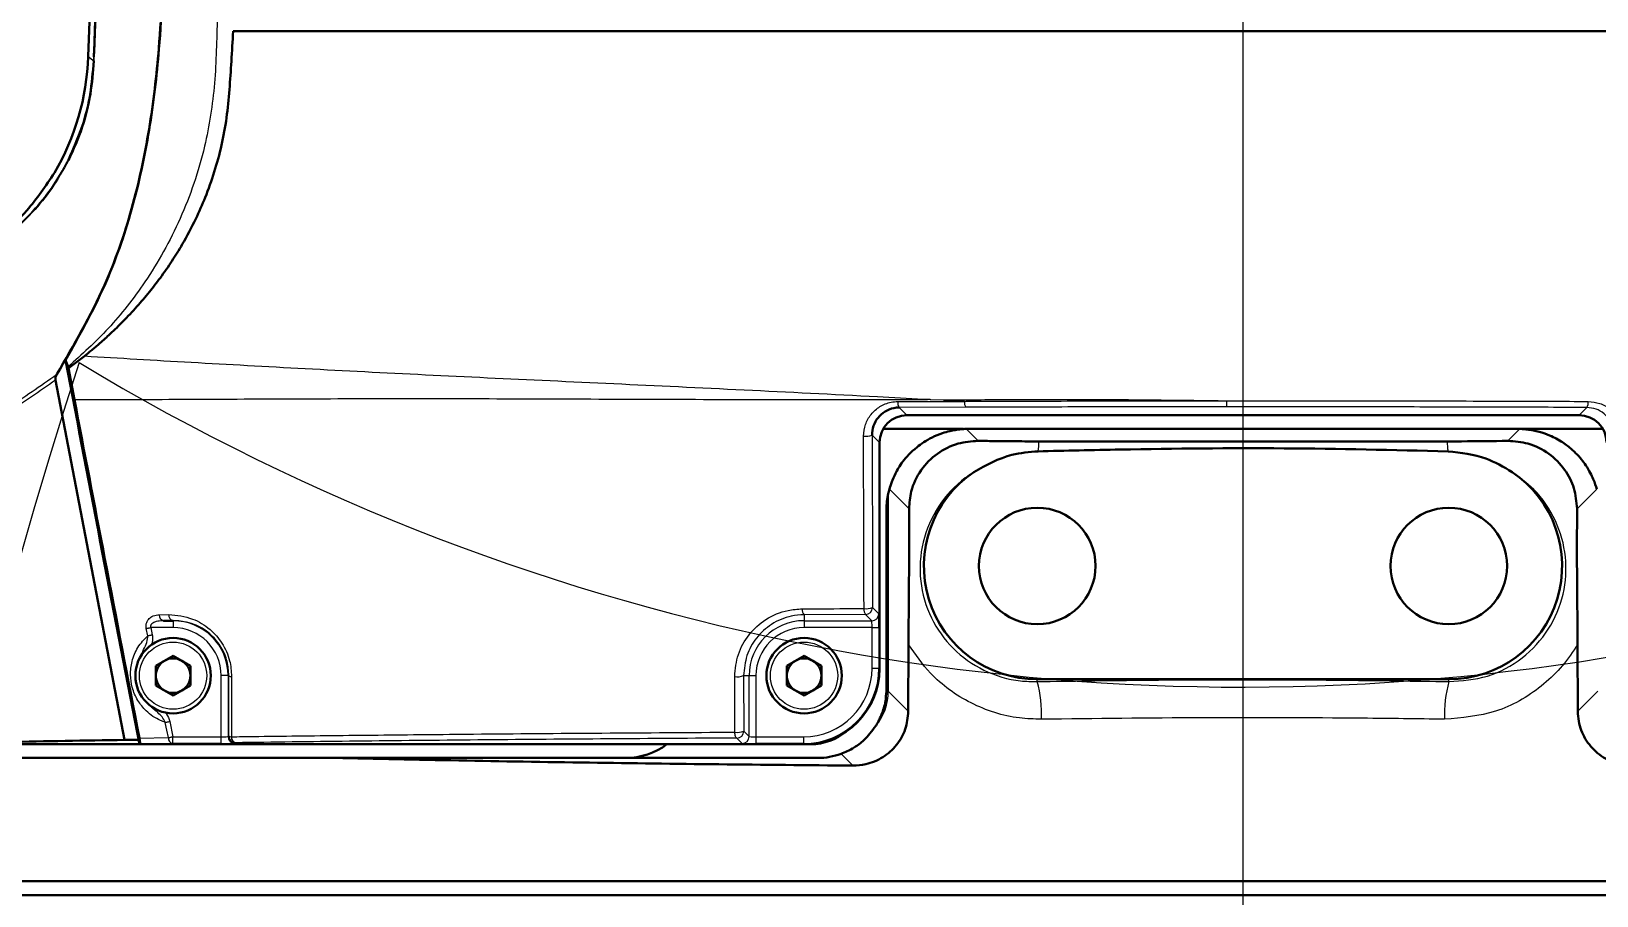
# Model space of a CAD drawing. Header units: millimetres. Extents: x 0 to 8400, y 0 to 5940.
# Drawn here: x 2278.1 to 2393.9, y 4046.9 to 4110.8 of the extents above; entities that cross this region are included whole.
import ezdxf

# ---------------------------------------------------------------- set-up
doc = ezdxf.new("R2010")
doc.units = ezdxf.units.MM
doc.linetypes.add('CENTERX2', pattern=[20.32, 12.7, -2.54, 2.54, -2.54])
doc.styles.get("Standard").update_dxf_attribs({"font": 'times.ttf', "width": 2, "height": 50})
doc.dimstyles.new('ISO-25', dxfattribs={"dimtxt": 40, "dimasz": 40, "dimexe": 1.25, "dimexo": 0.625, "dimtad": 1, "dimtxsty": 'Standard', "dimcen": 2.5, "dimclrd": 1, "dimclrt": 1, "dimadec": 0, "dimazin": 0, "dimtfac": 1, "dimtmove": 0, "dimatfit": 3, "dimfxl": 1, "dimarcsym": 0})

# ---------------------------------------------------------------- blocks, each defined once
blk = doc.blocks.new('*D12')
at = {"color": 0, "lineweight": -2, "transparency": 16777216}
for p, q in [((1654.47, 4228.38), (1654.47, 3073.55)), ((2367.71, 3824.18), (2367.71, 3073.55))]:
    blk.add_line(p, q, dxfattribs=at)
at = {"color": 1, "lineweight": -2, "transparency": 16777216}
blk.add_line((1694.47, 3074.8), (2327.71, 3074.8), dxfattribs=at)
at = {"color": 1, "lineweight": 25, "transparency": 16777216}
for points in [[(1694.47, 3081.47), (1694.47, 3068.13), (1654.47, 3074.8)], [(2327.71, 3081.47), (2327.71, 3068.13), (2367.71, 3074.8)]]:
    blk.add_solid(points, dxfattribs=at)
at = {"layer": 'Defpoints', "color": 0, "lineweight": 25, "transparency": 16777216}
for p in [(1654.47, 4229.01), (2367.71, 3824.8), (2367.71, 3074.8)]:
    blk.add_point(p, dxfattribs=at)
at = {"color": 1, "lineweight": 25, "transparency": 16777216, "insert": (2011.09, 3095.83), "char_height": 40, "attachment_point": 5}
blk.add_mtext('703', dxfattribs=at)
blk = doc.blocks.new('*D13')
at = {"color": 0, "lineweight": -2, "transparency": 16777216}
for p, q in [((3080.83, 4228.38), (3080.83, 3072.46)), ((2367.71, 3824.18), (2367.71, 3072.46))]:
    blk.add_line(p, q, dxfattribs=at)
at = {"color": 1, "lineweight": -2, "transparency": 16777216}
blk.add_line((2407.71, 3073.71), (3040.83, 3073.71), dxfattribs=at)
at = {"color": 1, "lineweight": 25, "transparency": 16777216}
for points in [[(2407.71, 3080.38), (2407.71, 3067.04), (2367.71, 3073.71)], [(3040.83, 3080.38), (3040.83, 3067.04), (3080.83, 3073.71)]]:
    blk.add_solid(points, dxfattribs=at)
at = {"layer": 'Defpoints', "color": 0, "lineweight": 25, "transparency": 16777216}
for p in [(3080.83, 4229.01), (2367.71, 3824.8), (3080.83, 3073.71)]:
    blk.add_point(p, dxfattribs=at)
at = {"color": 1, "lineweight": 25, "transparency": 16777216, "insert": (2724.27, 3094.74), "char_height": 40, "attachment_point": 5}
blk.add_mtext('703', dxfattribs=at)

msp = doc.modelspace()

# ---------------------------------------------------------------- linework, layer by layer
at = {"color": 7, "linetype": 'Continuous', "lineweight": 15}
msp.add_line((2367.714, 3824.804), (2367.714, 4854.66), dxfattribs=at)
at = {"color": 7, "linetype": 'Continuous', "lineweight": 30}
for p, q in [((2282.351, 4108.971), (2286.392, 4224.687)), ((2280.679, 4086.525), (2280.869, 4086.027)), ((2280.869, 4086.027), (2280.907, 4085.927)), ((2280.907, 4085.927), (2282.08, 4086.827)), ((2280.907, 4085.927), (2281.337, 4083.578)), ((2285.042, 4058.435), (2279.93, 4085.039)), ((2342.872, 4082.451), (2392.556, 4082.451)), ((2341.116, 4081.437), (2347.057, 4081.437)), ((2347.435, 4081.437), (2387.993, 4081.437)), ((2388.277, 4081.437), (2394.312, 4081.437)), ((2340.844, 4063.692), (2340.844, 4080.424)), ((2341.351, 4062.172), (2341.351, 4075.354)), ((2287.92, 4067.251), (2288.625, 4067.251)), ((2342.987, 4065.5), (2342.972, 4060.549)), ((2392.456, 4060.549), (2392.441, 4065.5)), ((2288.625, 4064.661), (2287.348, 4063.924)), ((2287.348, 4063.924), (2287.348, 4062.448)), ((2288.625, 4064.661), (2289.903, 4063.924)), ((2289.903, 4062.448), (2289.903, 4063.924)), ((2335.267, 4064.661), (2333.99, 4063.924)), ((2333.99, 4063.924), (2333.99, 4062.448)), ((2335.267, 4064.661), (2336.545, 4063.924)), ((2336.545, 4062.448), (2336.545, 4063.924)), ((2352.505, 4062.918), (2382.923, 4062.918)), ((2288.625, 4061.711), (2287.348, 4062.448)), ((2289.903, 4062.448), (2288.625, 4061.711)), ((2335.267, 4061.711), (2333.99, 4062.448)), ((2336.545, 4062.448), (2335.267, 4061.711)), ((2341.349, 4062.033), (2341.351, 4062.172)), ((2286.133, 4058.116), (2268.663, 4058.116)), ((2285.042, 4058.435), (2286.073, 4058.435)), ((2286.133, 4058.116), (2335.268, 4058.116)), ((2286.167, 4058.123), (2286.134, 4058.116)), ((2335.268, 4058.116), (2335.775, 4058.116)), ((2300.596, 4057.102), (2336.281, 4057.102)), ((2268.761, 4046.963), (2367.714, 4046.963)), ((2367.714, 4046.963), (2479.249, 4046.963))]:
    msp.add_line(p, q, dxfattribs=at)
at = {"color": 8, "linetype": 'Continuous', "lineweight": 15}
for p, q in [((2282.351, 4108.971), (2282.757, 4108.648)), ((2282.757, 4108.648), (2282.769, 4108.969)), ((2282.78, 4108.959), (2282.767, 4108.64)), ((2344.578, 4083.605), (2345.599, 4083.579)), ((2347.13, 4083.475), (2345.598, 4083.546)), ((2347.213, 4083.038), (2342.301, 4083.022)), ((2342.301, 4083.022), (2342.872, 4082.451)), ((2392.556, 4082.451), (2393.126, 4083.022)), ((2347.248, 4081.434), (2348.132, 4080.55)), ((2387.295, 4080.55), (2388.18, 4081.434)), ((2340.844, 4080.424), (2340.289, 4080.978)), ((2341.488, 4076.636), (2341.488, 4062.033)), ((2343.025, 4075.524), (2341.572, 4076.977)), ((2393.856, 4076.977), (2392.403, 4075.524)), ((2287.592, 4067.691), (2288.3, 4067.701)), ((2288.625, 4067.261), (2287.92, 4067.251)), ((2288.625, 4067.261), (2288.625, 4067.251)), ((2288.625, 4067.251), (2288.625, 4066.744)), ((2339.814, 4067.712), (2335.267, 4067.691)), ((2335.267, 4067.691), (2335.267, 4067.251)), ((2335.267, 4067.251), (2340.275, 4067.251)), ((2335.267, 4067.251), (2335.267, 4066.744)), ((2340.275, 4067.251), (2339.814, 4067.712)), ((2340.321, 4068.219), (2340.782, 4067.757)), ((2286.756, 4066.142), (2286.648, 4066.677)), ((2288.625, 4066.744), (2286.98, 4066.744)), ((2286.98, 4066.744), (2287.088, 4066.208)), ((2340.293, 4066.744), (2335.267, 4066.744)), ((2340.293, 4066.744), (2340.8, 4066.744)), ((2340.293, 4063.737), (2340.293, 4066.744)), ((2340.8, 4066.744), (2340.8, 4063.737)), ((2286.049, 4064.275), (2286.057, 4064.271)), ((2292.69, 4063.186), (2292.183, 4063.186)), ((2292.183, 4058.668), (2292.183, 4063.186)), ((2292.752, 4063.186), (2292.69, 4063.186)), ((2292.69, 4063.186), (2292.69, 4058.685)), ((2292.739, 4058.734), (2292.752, 4063.186)), ((2330.8, 4063.186), (2331.203, 4063.186)), ((2330.8, 4063.186), (2330.811, 4059.077)), ((2331.203, 4058.685), (2331.203, 4063.186)), ((2331.203, 4063.186), (2331.71, 4063.186)), ((2331.71, 4063.186), (2331.71, 4058.668)), ((2340.293, 4063.737), (2340.8, 4063.737)), ((2340.8, 4063.737), (2340.844, 4063.692)), ((2352.505, 4062.745), (2352.505, 4062.918)), ((2382.923, 4062.745), (2382.923, 4062.918)), ((2341.488, 4062.033), (2341.349, 4062.033)), ((2341.488, 4062.033), (2342.972, 4060.549)), ((2392.456, 4060.549), (2393.94, 4062.033)), ((2286.658, 4061.198), (2286.664, 4061.204)), ((2288.379, 4059.798), (2288.607, 4058.668)), ((2286.138, 4058.569), (2288.28, 4058.602)), ((2288.607, 4058.161), (2286.167, 4058.123)), ((2288.607, 4058.161), (2288.607, 4058.668)), ((2288.607, 4058.668), (2292.183, 4058.668)), ((2292.183, 4058.161), (2288.607, 4058.161)), ((2292.183, 4058.161), (2292.183, 4058.668)), ((2292.69, 4058.685), (2292.739, 4058.734)), ((2293.245, 4058.227), (2293.197, 4058.178)), ((2330.696, 4058.178), (2330.304, 4058.57)), ((2330.811, 4059.077), (2331.203, 4058.685)), ((2331.71, 4058.668), (2331.71, 4058.161)), ((2331.71, 4058.668), (2335.224, 4058.668)), ((2335.224, 4058.161), (2331.71, 4058.161)), ((2335.224, 4058.668), (2335.224, 4058.161)), ((2335.268, 4058.116), (2335.224, 4058.161)), ((2335.775, 4058.116), (2335.754, 4058.137)), ((2338.877, 4056.537), (2338.008, 4057.406))]:
    msp.add_line(p, q, dxfattribs=at)
at = {"color": 8, "linetype": 'Continuous', "lineweight": 15, "flags": 128}
for points in [[(2339.7, 4068.149), (2339.697, 4069.152), (2339.688, 4073.168), (2339.669, 4080.908)], [(2340.289, 4080.978), (2340.315, 4070.573), (2340.321, 4068.219)], [(2286.648, 4066.677), (2286.683, 4066.684), (2286.721, 4066.692), (2286.761, 4066.7), (2286.802, 4066.708), (2286.845, 4066.717), (2286.89, 4066.726), (2286.935, 4066.735), (2286.98, 4066.744)], [(2286.756, 4066.142), (2286.791, 4066.149), (2286.829, 4066.156), (2286.869, 4066.164), (2286.91, 4066.173), (2286.953, 4066.181), (2286.997, 4066.19), (2287.042, 4066.199), (2287.088, 4066.208)], [(2330.149, 4059.007), (2330.147, 4060.011), (2330.139, 4063.117)], [(2288.051, 4059.732), (2288.086, 4059.739), (2288.123, 4059.747), (2288.163, 4059.755), (2288.204, 4059.763), (2288.247, 4059.772), (2288.29, 4059.78), (2288.335, 4059.789), (2288.379, 4059.798)], [(2288.28, 4058.602), (2288.167, 4059.161), (2288.051, 4059.732)], [(2288.28, 4058.602), (2288.315, 4058.609), (2288.352, 4058.616), (2288.391, 4058.624), (2288.432, 4058.632), (2288.475, 4058.641), (2288.518, 4058.65), (2288.563, 4058.659), (2288.607, 4058.668)], [(2330.304, 4058.57), (2330.276, 4058.579), (2330.25, 4058.604), (2330.225, 4058.644), (2330.202, 4058.697), (2330.183, 4058.763), (2330.167, 4058.838), (2330.156, 4058.92), (2330.149, 4059.007)]]:
    msp.add_lwpolyline(points, dxfattribs=at)
at = {"color": 7, "linetype": 'Continuous', "lineweight": 30}
for centre, radius in [((2352.505, 4071.298), 4.309), ((2382.923, 4071.298), 4.309), ((2288.625, 4063.186), 2.788), ((2335.267, 4063.186), 2.788)]:
    msp.add_circle(centre, radius, dxfattribs=at)
at = {"color": 8, "linetype": 'Continuous', "lineweight": 15}
for centre in [(2288.625, 4063.186), (2335.267, 4063.186)]:
    msp.add_circle(centre, 2.484, dxfattribs=at)
at = {"color": 7, "linetype": 'Continuous', "lineweight": 15}
for centre, radius, start, end in [((2367.65, 4229.008), 713.179, 314.966774, 189.876122), ((2018.181, 4167.482), 358.334, 36.86976, 192.20043), ((2367.714, 4228.587), 166.24, 238.83334, 117.46374), ((2620.106, 3976.195), 355.9, 161.9716, 312.5254)]:
    msp.add_arc(centre, radius, start, end, dxfattribs=at)
at = {"color": 7, "linetype": 'CENTERX2', "lineweight": 0}
msp.add_arc((2367.714, 4228.587), 373.23, 13.29144, 248.81856, dxfattribs=at)
at = {"color": 8, "linetype": 'Continuous', "lineweight": 15}
for centre, radius, start, end in [((2245.973, 4124.35), 32.461, 332.10421, 355.94858), ((2282.788, 4108.979), 0.0205, 207.25929, 248.80166), ((2282.773, 4108.659), 0.0194, 213.00041, 252.68079), ((2280.983, 4101.313), 0.0993, 162.72993, 200.6623), ((2342.808, 4083.372), 0.616, 171.87648, 214.59992), ((2347.851, 4083.385), 0.726, 172.91405, 208.58649), ((2379.669, 4083.422), 13.183, 179.56066, 181.53956), ((2392.6, 4083.378), 0.636, 325.8564, 8.28598), ((2339.842, 4082.165), 1.269, 262.1979, 290.66927), ((2344.137, 4081.1), 8.528, 351.0793, 356.04368), ((2391.291, 4081.1), 8.528, 183.95632, 188.9207), ((2288.02, 4067.667), 0.428, 176.87269, 256.48331), ((2288.727, 4067.676), 0.428, 176.70449, 256.16893), ((2288.625, 4063.186), 4.065, 0, 90), ((2335.267, 4063.186), 4.065, 90, 180), ((2335.649, 4068.046), 0.521, 170.9179, 222.91506), ((2340.266, 4068.063), 0.572, 171.42322, 217.90899), ((2339.873, 4069.408), 1.271, 262.18985, 290.65377), ((2339.814, 4068.219), 0.507, 270.02116, 359.97842), ((2340.275, 4067.758), 0.507, 270.02103, 359.97833), ((2288.625, 4063.186), 3.558, 0, 90), ((2335.267, 4063.186), 3.558, 90, 180), ((2288.625, 4063.186), 2.797, 157.0909, 225.30598), ((2292.934, 4063.398), 0.28, 229.29159, 273.61134), ((2330.334, 4064.448), 1.345, 261.70613, 290.30533), ((2343.015, 4060.26), 9.809, 358.25966, 14.67237), ((2392.413, 4060.26), 9.809, 165.32763, 181.74034), ((2337.43, 4062.038), 4.058, 320.68003, 359.92332), ((2288.708, 4058.577), 0.429, 176.78647, 256.4357), ((2293.197, 4058.685), 0.507, 180.02039, 269.97875), ((2292.92, 4058.945), 0.278, 229.31727, 273.59725), ((2293.246, 4058.734), 0.507, 180.02124, 269.97876), ((2293.36, 4058.636), 0.424, 175.70923, 254.2859), ((2330.344, 4060.341), 1.347, 261.70663, 290.2827), ((2330.304, 4059.077), 0.507, 270.02064, 359.97893), ((2330.696, 4058.685), 0.507, 270.02082, 359.98004)]:
    msp.add_arc(centre, radius, start, end, dxfattribs=at)
at = {"color": 7, "linetype": 'Continuous', "lineweight": 30}
for centre, radius, start, end in [((2347.435, 4075.354), 6.084, 90, 91.76053), ((2387.993, 4075.354), 6.084, 88.23947, 90), ((2352.505, 4071.298), 8.38, 123.96678, 270), ((2382.923, 4071.298), 8.38, 270, 56.03322), ((2347.435, 4075.354), 6.084, 164.52112, 167.83151), ((2288.625, 4063.186), 1.278, 120, 180), ((2288.625, 4063.186), 1.278, 60, 120), ((2288.625, 4063.186), 1.278, 0, 60), ((2335.267, 4063.186), 1.278, 120, 180), ((2335.267, 4063.186), 1.278, 60, 120), ((2335.267, 4063.186), 1.278, 0, 60), ((2288.625, 4063.186), 1.278, 180, 240), ((2288.625, 4063.186), 1.278, 300, 0), ((2335.267, 4063.186), 1.278, 180, 240), ((2335.267, 4063.186), 1.278, 300, 0), ((2288.625, 4063.186), 1.278, 240, 300), ((2335.267, 4063.186), 1.278, 240, 300), ((2322.086, 4062.172), 5.07, 270, 306.8699), ((2336.281, 4062.172), 5.07, 270, 289.91771)]:
    msp.add_arc(centre, radius, start, end, dxfattribs=at)
for centre, major_axis, ratio, start_param, end_param in [((2264.1, 4109.625), (14.297, -11.372), 0.9990578, 0.1411073, 0.6365945), ((2342.872, 4080.423), (-1.434, 1.434), 0.9996955, 5.4979394, 7.0684312), ((2392.556, 4080.423), (1.434, 1.434), 0.9996955, 5.4979394, 7.0684312), ((2335.266, 4063.694), (3.945, -3.945), 0.9996955, 5.4979394, 7.0684312), ((2335.774, 4062.173), (2.869, -2.869), 0.9996955, 5.4979394, 6.1986029)]:
    msp.add_ellipse(centre, major_axis=major_axis, ratio=ratio, start_param=start_param, end_param=end_param, dxfattribs=at)
at = {"color": 8, "linetype": 'Continuous', "lineweight": 15}
for centre, major_axis, ratio, start_param, end_param in [((2340.275, 4066.744), (0, 0.507), 0.0349101, 4.712389, 6.265732), ((2340.782, 4066.744), (0, 1.014), 0.0174551, 4.712389, 6.265732), ((2335.222, 4063.738), (3.586, -3.586), 0.9996955, 5.4979394, 7.0684312), ((2335.222, 4063.738), (3.944, -3.944), 0.9997508, 5.4979394, 7.0684312), ((2292.183, 4058.685), (0.507, 0), 0.0349101, 4.712389, 6.265732), ((2292.183, 4058.178), (1.014, 0), 0.0174551, 4.712389, 6.265732), ((2331.71, 4058.178), (1.014, 0), 0.0174551, 3.1590459, 4.712389), ((2331.71, 4058.685), (0.507, 0), 0.0349101, 3.1590459, 4.712389)]:
    msp.add_ellipse(centre, major_axis=major_axis, ratio=ratio, start_param=start_param, end_param=end_param, dxfattribs=at)
for points, knots in [([(2367.714, 4300.453), (2370.522, 4300.359), (2376.131, 4300.171), (2384.445, 4298.614), (2392.552, 4296.146), (2400.359, 4292.699), (2407.731, 4288.305), (2414.598, 4283.002), (2420.871, 4276.79), (2425.801, 4270.498), (2429.592, 4264.425), (2432.466, 4258.788), (2434.882, 4252.721), (2436.791, 4246.23), (2438.127, 4239.336), (2438.721, 4232.706), (2438.701, 4226.64), (2438.299, 4221.502), (2437.596, 4216.786), (2436.328, 4210.878), (2434.032, 4203.632), (2430.816, 4196.763), (2427.76, 4191.499), (2425.112, 4187.785), (2423.028, 4183.607), (2421.291, 4178.058), (2420.421, 4171.161), (2419.047, 4163.223), (2417.764, 4155.216), (2416.199, 4145.654), (2414.405, 4134.635), (2412.871, 4125.256), (2411.861, 4119.047), (2411.418, 4116.276), (2411.352, 4113.952), (2411.444, 4111.918), (2411.733, 4109.626), (2412.298, 4107.137), (2413.173, 4104.578), (2414.339, 4102.06), (2415.929, 4099.45), (2417.621, 4097.337), (2419.002, 4095.919), (2419.678, 4095.297), (2419.943, 4095.06), (2419.988, 4095.022), (2420.005, 4095.006), (2420.008, 4095.004), (2420.009, 4095.003), (2420.009, 4095.003), (2420.009, 4095.003), (2420.238, 4095.036), (2420.546, 4094.379), (2421.386, 4093.934), (2422.524, 4093.005), (2424.179, 4092.006), (2426.369, 4090.857), (2429.114, 4089.847), (2432.289, 4088.742), (2435.58, 4087.564), (2438.497, 4086.532), (2442.459, 4085.126), (2447.508, 4083.336), (2451.589, 4081.888), (2453.636, 4081.162)], [0, 0, 0, 0, 0.0281258, 0.0561801, 0.0846184, 0.1131935, 0.1420588, 0.1715616, 0.2014893, 0.2322244, 0.2532869, 0.2746788, 0.2966282, 0.319405, 0.3428625, 0.3670928, 0.3859995, 0.4035998, 0.4187501, 0.4339012, 0.4644708, 0.495473, 0.5110412, 0.5267132, 0.5422836, 0.5580381, 0.5848067, 0.6117473, 0.6388519, 0.6661199, 0.7089595, 0.750917, 0.7615642, 0.7721909, 0.779065, 0.7849735, 0.7927799, 0.8024807, 0.8109598, 0.8205117, 0.8311436, 0.8428348, 0.8491095, 0.852347, 0.8527562, 0.8529612, 0.8529868, 0.8529996, 0.8530013, 0.853002, 0.8530021, 0.8530022, 0.8553951, 0.8589281, 0.8638613, 0.871224, 0.8804501, 0.8915754, 0.9045668, 0.9193848, 0.9327592, 0.9417634, 0.9707961, 1, 1, 1, 1]), ([(2292.493, 4126.504), (2292.426, 4124.878), (2292.292, 4121.623), (2292.102, 4116.744), (2291.871, 4111.875), (2291.795, 4107.003), (2291.009, 4101.908), (2289.276, 4096.88), (2286.758, 4092.406), (2283.899, 4088.76), (2281.877, 4086.936), (2280.869, 4086.027)], [0, 0, 0, 0, 0.1048696, 0.2097647, 0.3146862, 0.4195631, 0.5229463, 0.6511641, 0.7792476, 0.8899163, 1, 1, 1, 1]), ([(2280.89, 4101.277), (2280.489, 4100.568), (2279.671, 4099.12), (2278.018, 4097.136), (2276.04, 4095.345), (2273.719, 4093.86), (2271.343, 4092.731), (2269.436, 4092.21), (2268.478, 4091.948)], [0, 0, 0, 0, 0.1191371, 0.2433412, 0.4261425, 0.6134758, 0.8058381, 1, 1, 1, 1]), ([(2268.671, 4092.126), (2269.608, 4092.385), (2271.493, 4092.906), (2273.818, 4094.018), (2276.108, 4095.488), (2278.032, 4097.23), (2279.671, 4099.193), (2280.478, 4100.618), (2280.888, 4101.342)], [0, 0, 0, 0, 0.1932014, 0.3886308, 0.5717694, 0.7581847, 0.8770121, 1, 1, 1, 1]), ([(2282.079, 4086.828), (2283.361, 4086.751), (2287.214, 4086.521), (2294.05, 4086.133), (2302.711, 4085.67), (2311.767, 4085.225), (2321.15, 4084.792), (2330.792, 4084.334), (2338.494, 4083.943), (2343.073, 4083.694), (2344.369, 4083.634), (2344.535, 4083.63), (2344.577, 4083.629)], [0, 0, 0, 0, 0.0728514, 0.2189256, 0.3652422, 0.511318, 0.6554796, 0.7998787, 0.9440358, 0.9928457, 0.9981837, 1, 1, 1, 1]), ([(2279.93, 4085.039), (2278.748, 4084.21), (2275.905, 4082.215), (2271.294, 4080.229), (2266.293, 4078.987), (2261.514, 4078.535), (2258.696, 4078.323), (2257.286, 4078.217)], [0, 0, 0, 0, 0.1480167, 0.3559593, 0.5641218, 0.7820272, 1, 1, 1, 1]), ([(2257.375, 4078.606), (2258.725, 4078.713), (2261.426, 4078.927), (2265.572, 4079.315), (2269.427, 4080.097), (2272.871, 4081.265), (2276.453, 4082.937), (2278.817, 4084.613), (2280.04, 4085.48)], [0, 0, 0, 0, 0.2085509, 0.4170766, 0.5602557, 0.7036679, 0.8466657, 1, 1, 1, 1]), ([(2344.578, 4083.605), (2344.578, 4083.605), (2344.537, 4083.605), (2344.37, 4083.596), (2343.08, 4083.594), (2338.504, 4083.571), (2330.827, 4083.588), (2321.219, 4083.617), (2311.887, 4083.654), (2302.9, 4083.657), (2294.332, 4083.63), (2287.151, 4083.592), (2282.989, 4083.582), (2281.337, 4083.578)], [0, 0, 0, 0, 0.0000008, 0.0017839, 0.0070181, 0.0548186, 0.1958992, 0.3372129, 0.4782901, 0.6208619, 0.7636806, 0.906256, 1, 1, 1, 1]), ([(2339.669, 4080.908), (2339.698, 4081.198), (2339.754, 4081.777), (2340.197, 4082.543), (2340.852, 4083.124), (2341.565, 4083.419), (2342.03, 4083.448), (2342.198, 4083.459)], [0, 0, 0, 0, 0.2149437, 0.4298707, 0.6500712, 0.8735321, 1, 1, 1, 1]), ([(2342.198, 4083.459), (2342.529, 4083.46), (2344.167, 4083.466), (2345.815, 4083.471), (2347.13, 4083.475)], [0, 0, 0, 0, 0.2020074, 1, 1, 1, 1]), ([(2344.577, 4083.629), (2344.577, 4083.625), (2344.578, 4083.617), (2344.578, 4083.609), (2344.578, 4083.605)], [0, 0, 0, 0, 0.4993776, 1, 1, 1, 1]), ([(2345.598, 4083.546), (2345.599, 4083.552), (2345.599, 4083.563), (2345.599, 4083.574), (2345.599, 4083.579)], [0, 0, 0, 0, 0.4999841, 1, 1, 1, 1]), ([(2345.599, 4083.579), (2347.067, 4083.59), (2350.793, 4083.616), (2357.754, 4083.628), (2363.265, 4083.562), (2366.487, 4083.523)], [0, 0, 0, 0, 0.2127461, 0.5397526, 1, 1, 1, 1]), ([(2347.13, 4083.475), (2347.208, 4083.475), (2347.595, 4083.477), (2349.221, 4083.483), (2353.169, 4083.497), (2359.234, 4083.514), (2364.069, 4083.52), (2366.487, 4083.523)], [0, 0, 0, 0, 0.0121014, 0.0605078, 0.2541547, 0.6270757, 1, 1, 1, 1]), ([(2366.487, 4083.523), (2366.825, 4083.523), (2368.515, 4083.524), (2372.916, 4083.524), (2379.68, 4083.514), (2386.913, 4083.494), (2391.402, 4083.477), (2393.229, 4083.47)], [0, 0, 0, 0, 0.0376636, 0.1883366, 0.4904345, 0.7925298, 1, 1, 1, 1]), ([(2393.229, 4083.47), (2393.52, 4083.439), (2394.101, 4083.377), (2394.724, 4083.015), (2395.013, 4082.725), (2395.099, 4082.639)], [0, 0, 0, 0, 0.4136622, 0.8265298, 1, 1, 1, 1]), ([(2366.491, 4083.068), (2364.083, 4083.066), (2359.268, 4083.064), (2353.227, 4083.054), (2349.296, 4083.044), (2347.676, 4083.039), (2347.29, 4083.038), (2347.213, 4083.038)], [0, 0, 0, 0, 0.3729263, 0.7458491, 0.939493, 0.9878987, 1, 1, 1, 1]), ([(2393.126, 4083.022), (2390.945, 4083.029), (2386.581, 4083.044), (2379.936, 4083.058), (2373.235, 4083.067), (2368.739, 4083.067), (2366.491, 4083.068)], [0, 0, 0, 0, 0.2485512, 0.4971029, 0.7485519, 1, 1, 1, 1]), ([(2394.614, 4082.354), (2394.546, 4082.423), (2394.316, 4082.655), (2393.822, 4082.947), (2393.358, 4082.997), (2393.126, 4083.022)], [0, 0, 0, 0, 0.1739855, 0.5874958, 1, 1, 1, 1]), ([(2347.823, 4078.248), (2347.608, 4078.105), (2346.596, 4077.431), (2345.089, 4075.794), (2343.912, 4073.117), (2343.722, 4070.191), (2344.527, 4067.412), (2346.187, 4065.09), (2348.507, 4063.455), (2350.737, 4062.778), (2352.091, 4062.752), (2352.505, 4062.745)], [0, 0, 0, 0, 0.0356099, 0.1681809, 0.3020557, 0.4341085, 0.5620733, 0.6877377, 0.8143324, 0.9433093, 1, 1, 1, 1]), ([(2382.923, 4062.745), (2383.891, 4062.815), (2385.828, 4062.956), (2388.431, 4064.378), (2390.406, 4066.517), (2391.524, 4069.174), (2391.696, 4072.007), (2390.927, 4074.718), (2389.48, 4076.878), (2388.161, 4077.842), (2387.605, 4078.248)], [0, 0, 0, 0, 0.1320001, 0.2641133, 0.3943168, 0.5216093, 0.6475133, 0.7746756, 0.9051875, 1, 1, 1, 1]), ([(2286.648, 4066.677), (2286.638, 4066.756), (2286.619, 4066.913), (2286.675, 4067.153), (2286.813, 4067.388), (2287.09, 4067.605), (2287.374, 4067.682), (2287.561, 4067.689), (2287.592, 4067.691)], [0, 0, 0, 0, 0.1229712, 0.2459503, 0.3978299, 0.6128382, 0.9354565, 1, 1, 1, 1]), ([(2287.92, 4067.251), (2287.889, 4067.25), (2287.707, 4067.247), (2287.436, 4067.211), (2287.159, 4067.108), (2287.024, 4067), (2286.976, 4066.915), (2286.961, 4066.853), (2286.962, 4066.797), (2286.975, 4066.759), (2286.98, 4066.744)], [0, 0, 0, 0, 0.0769681, 0.4509038, 0.6768204, 0.8138623, 0.8735285, 0.9089928, 0.9633238, 1, 1, 1, 1]), ([(2288.3, 4067.701), (2288.894, 4067.647), (2289.942, 4067.553), (2291.318, 4066.725), (2292.28, 4065.643), (2292.86, 4064.388), (2292.923, 4063.514), (2292.952, 4063.119)], [0, 0, 0, 0, 0.2828266, 0.4997509, 0.6762394, 0.8534609, 1, 1, 1, 1]), ([(2292.752, 4063.186), (2292.727, 4063.538), (2292.675, 4064.267), (2292.353, 4064.996), (2291.924, 4065.698), (2291.291, 4066.405), (2290.071, 4067.134), (2289.15, 4067.215), (2288.625, 4067.261)], [0, 0, 0, 0, 0.1434333, 0.2967819, 0.3175566, 0.4927013, 0.7112577, 1, 1, 1, 1]), ([(2330.139, 4063.117), (2330.194, 4063.678), (2330.303, 4064.8), (2331.151, 4066.283), (2332.415, 4067.431), (2333.832, 4068.04), (2334.78, 4068.104), (2335.134, 4068.129)], [0, 0, 0, 0, 0.2091014, 0.4180378, 0.6365153, 0.8641707, 1, 1, 1, 1]), ([(2335.267, 4067.691), (2334.95, 4067.669), (2334.099, 4067.61), (2332.834, 4067.062), (2331.704, 4066.031), (2330.947, 4064.701), (2330.849, 4063.691), (2330.8, 4063.186)], [0, 0, 0, 0, 0.135675, 0.3635803, 0.5824914, 0.7915126, 1, 1, 1, 1]), ([(2335.134, 4068.129), (2335.46, 4068.13), (2336.975, 4068.137), (2338.502, 4068.144), (2339.7, 4068.149)], [0, 0, 0, 0, 0.2152068, 1, 1, 1, 1]), ([(2288.051, 4059.732), (2287.931, 4059.776), (2287.431, 4059.959), (2286.699, 4060.448), (2285.985, 4061.327), (2285.578, 4062.269), (2285.438, 4063.288), (2285.568, 4064.326), (2285.999, 4065.356), (2286.495, 4065.871), (2286.756, 4066.142)], [0, 0, 0, 0, 0.05480789, 0.22863085, 0.35002556, 0.47241988, 0.57908731, 0.69647743, 0.84042322, 1, 1, 1, 1]), ([(2286.049, 4064.275), (2286.23, 4064.643), (2286.492, 4065.173), (2286.75, 4065.806), (2286.755, 4066.065), (2286.756, 4066.142)], [0, 0, 0, 0, 0.6175583, 0.8877798, 1, 1, 1, 1]), ([(2287.088, 4066.208), (2287.101, 4066.108), (2287.136, 4065.844), (2287.069, 4065.585), (2287.027, 4065.425)], [0, 0, 0, 0, 0.3815506, 1, 1, 1, 1]), ([(2352.82, 4059.962), (2352.273, 4059.978), (2350.478, 4060.031), (2347.539, 4060.994), (2344.72, 4062.996), (2343.499, 4064.761), (2342.987, 4065.5)], [0, 0, 0, 0, 0.1394418, 0.4576967, 0.7729265, 1, 1, 1, 1]), ([(2392.441, 4065.5), (2392.399, 4065.431), (2391.695, 4064.263), (2389.886, 4062.257), (2386.46, 4060.294), (2383.888, 4060.072), (2382.608, 4059.962)], [0, 0, 0, 0, 0.0205527, 0.3466516, 0.6746774, 1, 1, 1, 1]), ([(2292.952, 4063.119), (2292.951, 4062.786), (2292.946, 4061.302), (2292.941, 4059.818), (2292.937, 4058.667)], [0, 0, 0, 0, 0.2245141, 1, 1, 1, 1]), ([(2352.505, 4062.745), (2355.019, 4062.785), (2360.049, 4062.865), (2367.656, 4062.896), (2375.291, 4062.866), (2380.379, 4062.785), (2382.923, 4062.745)], [0, 0, 0, 0, 0.2485661, 0.4971334, 0.7485673, 1, 1, 1, 1]), ([(2288.051, 4059.732), (2287.975, 4059.869), (2287.755, 4060.27), (2287.204, 4060.686), (2286.823, 4061.043), (2286.658, 4061.198)], [0, 0, 0, 0, 0.2278207, 0.6646229, 1, 1, 1, 1]), ([(2287.969, 4060.533), (2288.031, 4060.473), (2288.237, 4060.273), (2288.321, 4059.994), (2288.379, 4059.798)], [0, 0, 0, 0, 0.30014724, 1, 1, 1, 1]), ([(2382.608, 4059.962), (2380.588, 4059.989), (2374.641, 4060.068), (2364.676, 4060.1), (2356.781, 4060.008), (2352.82, 4059.962)], [0, 0, 0, 0, 0.2039514, 0.6005551, 1, 1, 1, 1]), ([(2292.937, 4058.667), (2293.204, 4058.671), (2294.541, 4058.689), (2298.082, 4058.734), (2303.727, 4058.798), (2311.479, 4058.875), (2320.246, 4058.947), (2326.848, 4058.987), (2330.149, 4059.007)], [0, 0, 0, 0, 0.0239568, 0.1197966, 0.3119873, 0.5041775, 0.752088, 1, 1, 1, 1]), ([(2330.304, 4058.57), (2329.88, 4058.568), (2326.272, 4058.547), (2319.588, 4058.502), (2310.437, 4058.425), (2301.57, 4058.334), (2296.02, 4058.263), (2293.245, 4058.227)], [0, 0, 0, 0, 0.031717, 0.2703232, 0.5089281, 0.7544633, 1, 1, 1, 1])]:
    msp.add_open_spline(points, degree=3, knots=knots, dxfattribs=at)
at = {"color": 7, "linetype": 'Continuous', "lineweight": 30}
for points, knots in [([(2293.286, 4258.871), (2292.426, 4256.297), (2290.703, 4251.143), (2289.113, 4243.131), (2288.129, 4231.89), (2287.964, 4217.484), (2287.918, 4199.955), (2287.926, 4172.071), (2287.531, 4147.333), (2287.854, 4125.746), (2287.984, 4117.659), (2287.715, 4110.261), (2286.94, 4103.59), (2285.685, 4097.7), (2283.55, 4091.53), (2281.292, 4087.639), (2280.04, 4085.48)], [0, 0, 0, 0, 0.046387, 0.0928996, 0.1392923, 0.239231, 0.3392007, 0.4391717, 0.7162061, 0.7623427, 0.8084755, 0.8545462, 0.8888636, 0.9232258, 0.9574044, 1, 1, 1, 1]), ([(2293.079, 4258.19), (2292.278, 4255.733), (2290.673, 4250.811), (2289.171, 4243.18), (2288.167, 4232.205), (2287.958, 4217.934), (2287.939, 4200.416), (2287.97, 4172.42), (2287.552, 4147.548), (2287.876, 4125.804), (2288.006, 4117.658), (2287.732, 4110.221), (2286.946, 4103.533), (2285.682, 4097.647), (2283.677, 4091.885), (2281.69, 4088.332), (2280.679, 4086.525)], [0, 0, 0, 0, 0.04468117, 0.08947198, 0.13415811, 0.23514747, 0.33617821, 0.43721045, 0.71937837, 0.7663699, 0.81335739, 0.86028028, 0.8949681, 0.92970183, 0.96424903, 1, 1, 1, 1]), ([(2282.769, 4108.969), (2282.979, 4114.416), (2283.606, 4130.756), (2284.71, 4159.418), (2286.079, 4194.966), (2287.027, 4219.623), (2287.502, 4231.952)], [0, 0, 0, 0, 0.1328406, 0.3985189, 0.6992595, 1, 1, 1, 1]), ([(2287.524, 4231.939), (2287.049, 4219.61), (2286.099, 4194.953), (2284.707, 4158.89), (2283.625, 4130.22), (2282.976, 4113.888), (2282.78, 4108.959)], [0, 0, 0, 0, 0.3007421, 0.6014842, 0.8797388, 1, 1, 1, 1]), ([(2293.068, 4110.842), (2293.026, 4110.105), (2292.942, 4108.656), (2292.795, 4106.52), (2292.609, 4104.435), (2292.229, 4102.396), (2291.695, 4100.425), (2291.045, 4098.614), (2290.255, 4096.822), (2289.427, 4095.258), (2288.536, 4093.819), (2287.72, 4092.647), (2286.853, 4091.525), (2285.934, 4090.446), (2284.968, 4089.416), (2284.048, 4088.519), (2283.273, 4087.818), (2282.637, 4087.275), (2282.258, 4086.971), (2282.08, 4086.827)], [0, 0, 0, 0, 0.0709064, 0.1393924, 0.2086737, 0.2779539, 0.3479201, 0.4183454, 0.4797923, 0.5581258, 0.6125708, 0.6700662, 0.7218395, 0.7781033, 0.8386056, 0.893336, 0.937233, 0.9704205, 1, 1, 1, 1]), ([(2293.068, 4110.842), (2295.878, 4110.842), (2301.498, 4110.842), (2310.389, 4110.842), (2319.654, 4110.842), (2329.284, 4110.842), (2339.149, 4110.842), (2349.14, 4110.842), (2359.13, 4110.842), (2369.13, 4110.842), (2379.129, 4110.842), (2389.113, 4110.842), (2399.104, 4110.842), (2405.604, 4110.842), (2408.854, 4110.842)], [0, 0, 0, 0, 0.0833357, 0.1666707, 0.2499865, 0.3333029, 0.4166182, 0.4999541, 0.583307, 0.6666599, 0.7500128, 0.8333658, 0.9166843, 1, 1, 1, 1]), ([(2280.888, 4101.342), (2281.249, 4102.141), (2281.933, 4103.655), (2282.56, 4106.179), (2282.691, 4107.82), (2282.757, 4108.648)], [0, 0, 0, 0, 0.3565407, 0.6752609, 1, 1, 1, 1]), ([(2282.767, 4108.64), (2282.704, 4107.824), (2282.577, 4106.177), (2281.955, 4103.631), (2281.257, 4102.089), (2280.89, 4101.277)], [0, 0, 0, 0, 0.31759258, 0.64104303, 1, 1, 1, 1]), ([(2279.853, 4100.374), (2279.208, 4099.411), (2278.074, 4097.719), (2276.038, 4095.8), (2273.958, 4094.291), (2271.609, 4093.037), (2269.871, 4092.491), (2268.994, 4092.216)], [0, 0, 0, 0, 0.232277, 0.4078168, 0.5881215, 0.7920925, 1, 1, 1, 1]), ([(2286.134, 4058.116), (2285.218, 4062.85), (2283.386, 4072.317), (2281.582, 4081.789), (2280.679, 4086.525)], [0, 0, 0, 0, 0.5000331, 1, 1, 1, 1]), ([(2279.93, 4085.039), (2279.927, 4085.095), (2279.919, 4085.227), (2279.978, 4085.375), (2280.028, 4085.46), (2280.04, 4085.48)], [0, 0, 0, 0, 0.3595543, 0.851342, 1, 1, 1, 1]), ([(2281.337, 4083.578), (2282.086, 4079.65), (2283.675, 4071.312), (2285.286, 4062.978), (2286.138, 4058.569)], [0, 0, 0, 0, 0.4710274, 1, 1, 1, 1]), ([(2342.301, 4083.022), (2342.167, 4083.013), (2341.796, 4082.989), (2341.229, 4082.752), (2340.709, 4082.287), (2340.357, 4081.676), (2340.312, 4081.21), (2340.289, 4080.978)], [0, 0, 0, 0, 0.1258857, 0.3493087, 0.5701683, 0.7855496, 1, 1, 1, 1]), ([(2347.248, 4081.434), (2347.126, 4081.429), (2346.882, 4081.418), (2346.444, 4081.361), (2345.965, 4081.264), (2345.351, 4081.085), (2344.421, 4080.684), (2343.338, 4079.924), (2342.481, 4078.988), (2341.852, 4077.852), (2341.682, 4077.322), (2341.572, 4076.977)], [0, 0, 0, 0, 0.021925, 0.0440331, 0.0631158, 0.0924617, 0.1452416, 0.2620108, 0.4528736, 0.6446273, 1, 1, 1, 1]), ([(2393.856, 4076.977), (2393.79, 4077.208), (2393.657, 4077.67), (2393.192, 4078.586), (2392.506, 4079.477), (2391.752, 4080.169), (2391.084, 4080.616), (2390.358, 4080.972), (2389.778, 4081.183), (2389.181, 4081.326), (2388.746, 4081.395), (2388.41, 4081.425), (2388.243, 4081.432), (2388.18, 4081.434)], [0, 0, 0, 0, 0.2452941, 0.4902877, 0.6637972, 0.7515757, 0.8389637, 0.8778955, 0.9259561, 0.9473939, 0.9689996, 0.9882565, 1, 1, 1, 1]), ([(2348.132, 4080.55), (2347.633, 4080.512), (2346.576, 4080.433), (2345.062, 4079.672), (2343.845, 4078.438), (2343.136, 4076.974), (2343.058, 4075.959), (2343.025, 4075.524)], [0, 0, 0, 0, 0.1914331, 0.404969, 0.6222639, 0.83835, 1, 1, 1, 1]), ([(2352.645, 4080.511), (2352.072, 4080.514), (2350.916, 4080.519), (2349.438, 4080.536), (2348.504, 4080.546), (2348.132, 4080.55)], [0, 0, 0, 0, 0.3709643, 0.749288, 1, 1, 1, 1]), ([(2352.562, 4079.777), (2354.589, 4079.824), (2360.651, 4079.962), (2370.755, 4080.067), (2378.828, 4079.874), (2382.866, 4079.777)], [0, 0, 0, 0, 0.2007297, 0.6002344, 1, 1, 1, 1]), ([(2382.783, 4080.511), (2380.758, 4080.507), (2374.733, 4080.495), (2364.674, 4080.491), (2356.658, 4080.504), (2352.645, 4080.511)], [0, 0, 0, 0, 0.20175365, 0.60034852, 1, 1, 1, 1]), ([(2387.295, 4080.55), (2386.163, 4080.536), (2384.687, 4080.518), (2383.142, 4080.513), (2382.783, 4080.511)], [0, 0, 0, 0, 0.76749, 1, 1, 1, 1]), ([(2392.403, 4075.524), (2392.357, 4076.041), (2392.263, 4077.071), (2391.52, 4078.501), (2390.359, 4079.675), (2388.857, 4080.433), (2387.795, 4080.512), (2387.295, 4080.55)], [0, 0, 0, 0, 0.1921119, 0.3827342, 0.5928539, 0.8087476, 1, 1, 1, 1]), ([(2347.823, 4078.248), (2348.735, 4078.757), (2350.223, 4079.586), (2351.91, 4079.724), (2352.562, 4079.777)], [0, 0, 0, 0, 0.6134156, 1, 1, 1, 1]), ([(2382.866, 4079.777), (2383.824, 4079.672), (2385.514, 4079.485), (2386.973, 4078.622), (2387.605, 4078.248)], [0, 0, 0, 0, 0.5662154, 1, 1, 1, 1]), ([(2341.351, 4075.354), (2341.354, 4075.499), (2341.36, 4075.789), (2341.403, 4076.173), (2341.452, 4076.469), (2341.48, 4076.601), (2341.486, 4076.63), (2341.488, 4076.636)], [0, 0, 0, 0, 0.2539533, 0.5084477, 0.7282483, 0.9494217, 1, 1, 1, 1]), ([(2342.987, 4065.5), (2342.993, 4066.428), (2343.004, 4068.287), (2343.03, 4070.83), (2343.029, 4073.286), (2343.026, 4074.775), (2343.025, 4075.524)], [0, 0, 0, 0, 0.2786481, 0.5580025, 0.7777745, 1, 1, 1, 1]), ([(2392.403, 4075.524), (2392.402, 4075.086), (2392.4, 4073.571), (2392.396, 4071.187), (2392.42, 4068.495), (2392.436, 4066.689), (2392.44, 4065.675), (2392.441, 4065.5)], [0, 0, 0, 0, 0.1299924, 0.4492475, 0.6985544, 0.947926, 1, 1, 1, 1]), ([(2340.569, 4059.467), (2340.585, 4059.493), (2340.631, 4059.566), (2340.791, 4059.841), (2341.057, 4060.409), (2341.29, 4061.193), (2341.332, 4061.786), (2341.349, 4062.033)], [0, 0, 0, 0, 0.0660961, 0.1862344, 0.4032365, 0.7511167, 1, 1, 1, 1]), ([(2342.972, 4060.549), (2342.926, 4060.099), (2342.834, 4059.199), (2342.143, 4058.006), (2341.125, 4057.099), (2339.973, 4056.604), (2339.196, 4056.557), (2338.877, 4056.537)], [0, 0, 0, 0, 0.2093097, 0.4185085, 0.6306997, 0.848283, 1, 1, 1, 1]), ([(2396.551, 4056.537), (2396.078, 4056.581), (2395.132, 4056.668), (2393.878, 4057.397), (2392.953, 4058.47), (2392.512, 4059.595), (2392.471, 4060.303), (2392.456, 4060.549)], [0, 0, 0, 0, 0.2240958, 0.4482788, 0.6696933, 0.8854425, 1, 1, 1, 1]), ([(2338.008, 4057.406), (2338.302, 4057.528), (2338.753, 4057.716), (2339.699, 4058.342), (2340.278, 4059.091), (2340.569, 4059.467)], [0, 0, 0, 0, 0.4810854, 0.7392193, 1, 1, 1, 1]), ([(2285.042, 4058.435), (2282.097, 4058.386), (2276.177, 4058.287), (2271.176, 4058.173), (2268.663, 4058.116)], [0, 0, 0, 0, 0.497462, 1, 1, 1, 1]), ([(2286.167, 4058.123), (2286.175, 4058.133), (2286.186, 4058.15), (2286.184, 4058.255), (2286.173, 4058.362), (2286.157, 4058.47), (2286.144, 4058.539), (2286.138, 4058.569)], [0, 0, 0, 0, 0.3745841, 0.586918, 0.7562577, 0.8952436, 1, 1, 1, 1]), ([(2300.596, 4057.102), (2298.613, 4057.102), (2294.64, 4057.102), (2288.271, 4057.102), (2281.563, 4057.102), (2274.685, 4057.102), (2268.389, 4057.102), (2263.47, 4057.102), (2260.828, 4057.102), (2259.851, 4057.102)], [0, 0, 0, 0, 0.11819888, 0.23680616, 0.40060709, 0.5644084, 0.73277532, 0.90114061, 1, 1, 1, 1]), ([(2300.596, 4057.102), (2303.612, 4057.038), (2309.666, 4056.907), (2319.193, 4056.752), (2328.932, 4056.624), (2335.553, 4056.566), (2338.877, 4056.537)], [0, 0, 0, 0, 0.2540886, 0.5101834, 0.7541281, 1, 1, 1, 1]), ([(2487.212, 4047.977), (2486.468, 4047.977), (2484.979, 4047.977), (2481.359, 4047.977), (2476.97, 4047.977), (2471.866, 4047.977), (2466.262, 4047.977), (2459.967, 4047.977), (2453.029, 4047.977), (2445.471, 4047.977), (2437.355, 4047.977), (2428.752, 4047.977), (2419.73, 4047.977), (2410.329, 4047.977), (2400.619, 4047.977), (2390.681, 4047.977), (2380.611, 4047.977), (2370.472, 4047.977), (2360.32, 4047.977), (2350.217, 4047.977), (2340.131, 4047.977), (2330.135, 4047.977), (2320.303, 4047.977), (2310.824, 4047.977), (2301.896, 4047.977), (2293.569, 4047.977), (2285.851, 4047.977), (2278.692, 4047.977), (2272.123, 4047.977), (2266.21, 4047.977), (2260.984, 4047.977), (2256.507, 4047.977), (2252.704, 4047.977), (2249.734, 4047.977), (2247.595, 4047.977), (2247.027, 4047.977), (2246.744, 4047.977)], [0, 0, 0, 0, 0.0329282, 0.0659339, 0.0988626, 0.1275879, 0.1564158, 0.1852441, 0.2139699, 0.242705, 0.2715429, 0.3003799, 0.3291137, 0.3578077, 0.3866057, 0.4154084, 0.4441087, 0.4726711, 0.501329, 0.5299847, 0.558544, 0.588043, 0.6176563, 0.6472718, 0.6767738, 0.7051448, 0.7336145, 0.7620841, 0.790455, 0.8192168, 0.8480816, 0.8769466, 0.9057086, 0.9371164, 0.9685916, 1, 1, 1, 1])]:
    msp.add_open_spline(points, degree=3, knots=knots, dxfattribs=at)

# ---------------------------------------------------------------- dimensions: what is measured, and where the dimension line sits
at = {"color": 0, "lineweight": 25}
for base, p1, p2, picture, middle in [((2367.714, 3074.8), (1654.472, 4229.008), (2367.714, 3824.804), '*D12', (2011.093, 3095.829)), ((3080.829, 3073.709), (2367.714, 3824.804), (3080.829, 4229.008), '*D13', (2724.272, 3094.737))]:
    dim = msp.add_linear_dim(base=base, p1=p1, p2=p2, text='703', dimstyle='ISO-25', dxfattribs=at)
    dim.commit()
    dim.dimension.update_dxf_attribs({"geometry": picture, "text_midpoint": middle})

doc.saveas('drawing.dxf')
